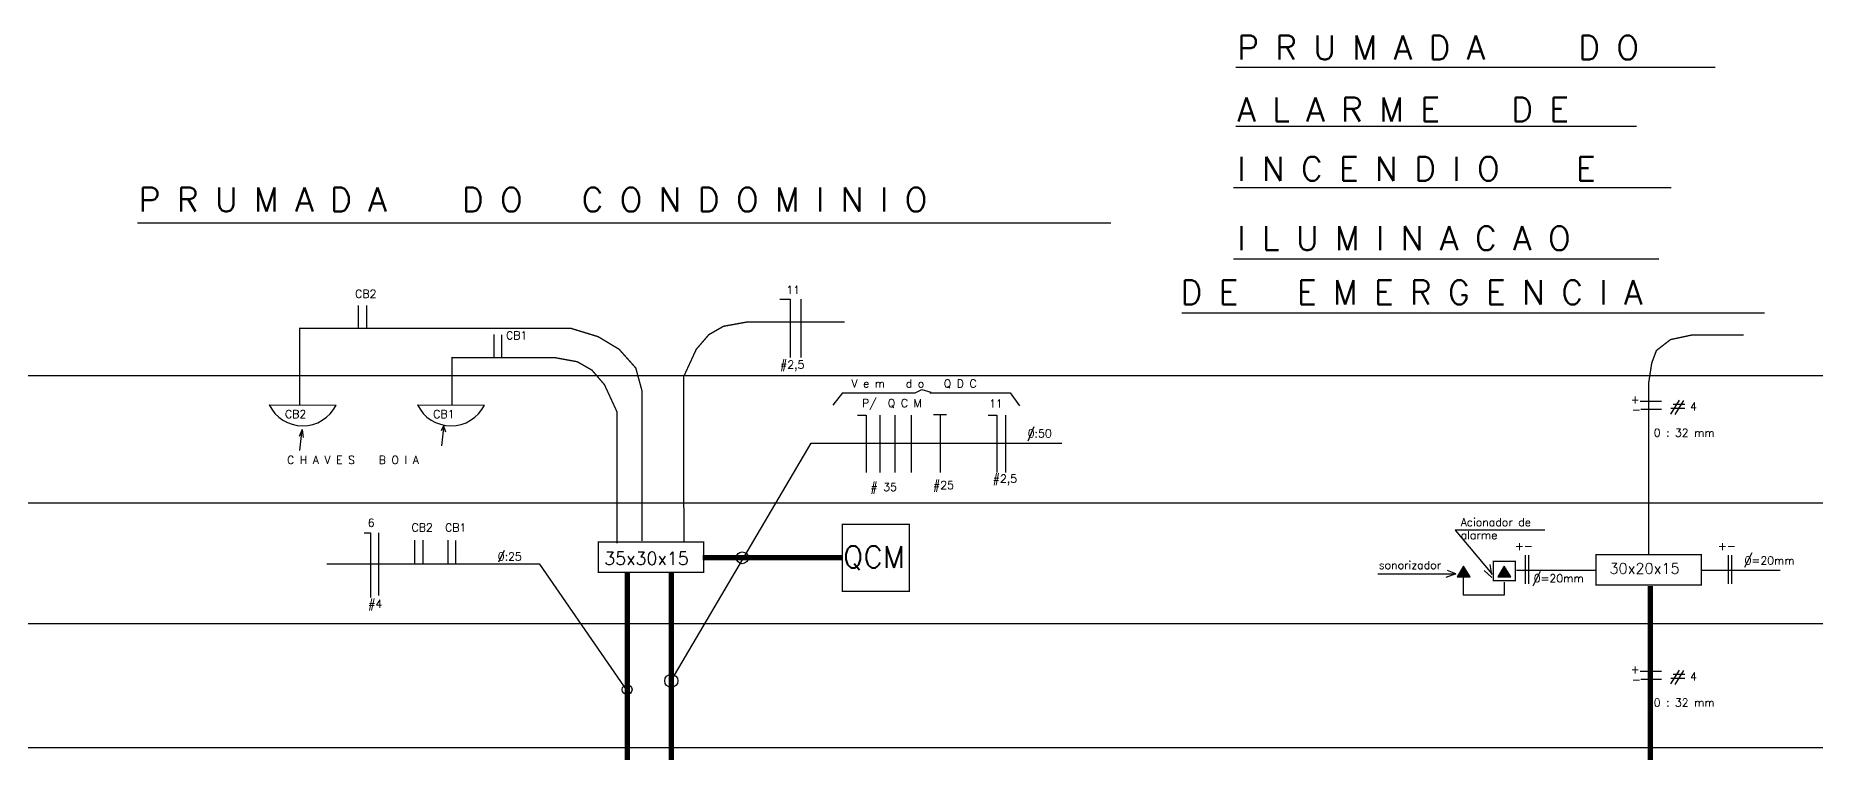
# Model space of a CAD drawing. Extents: x -0.001 to 0.865, y 0 to 0.597.
# Drawn here: x 0.2168 to 0.4837, y 0.4874 to 0.5949 of the extents above; entities that cross this region are included whole.
import ezdxf

# ---------------------------------------------------------------- set-up
doc = ezdxf.new("R2010")
doc.units = 0
doc.header["$LTSCALE"] = 500
doc.header["$MEASUREMENT"] = 0
doc.layers.get('0').update_dxf_attribs({"linetype": 'CONTINUOUS'})
doc.layers.add('DETALHES-DIVERSOS', color=7, linetype='CONTINUOUS')
doc.styles.add('ROMANS', font='ROMANS.SHX', dxfattribs={"height": 30})

# ---------------------------------------------------------------- blocks, each defined once
blk = doc.blocks.new('*X13')
at = {"color": 0}
for p, q in [((7835.819681418471, 1648.742579083215), (7864.20390197533, 1677.126799640074)), ((7836.562015682236, 1652.913214205878), (7862.843756082249, 1679.194954605891)), ((7837.694681418472, 1648.742579083215), (7864.947790465429, 1675.995688130172)), ((7839.248476476988, 1657.474675000631), (7862.09986759215, 1680.326066115793)), ((7841.12298227737, 1648.742579083215), (7866.30793635851, 1673.927533164355)), ((7842.997982277371, 1648.742579083215), (7867.051824848609, 1672.796421654453)), ((7844.160474263677, 1665.814973646219), (7860.739721699068, 1682.39422108161)), ((7846.426283136269, 1648.742579083215), (7868.41197074169, 1670.728266688636)), ((7846.846935058429, 1670.376434440972), (7859.99583320897, 1683.525332591512)), ((7848.30128313627, 1648.742579083215), (7869.155859231789, 1669.597155178734)), ((7851.758932845119, 1678.71673308656), (7858.635687315887, 1685.593487557328)), ((7854.44539363987, 1683.278193881313), (7857.89179882579, 1686.724599067231)), ((7851.729583995168, 1648.742579083215), (7870.516005124871, 1667.529000212917)), ((7853.604583995169, 1648.742579083215), (7871.25989361497, 1666.397888703015)), ((7857.032884854068, 1648.742579083215), (7872.620039508051, 1664.329733737199)), ((7858.907884854068, 1648.742579083215), (7873.36392799815, 1663.198622227296)), ((7862.336185712967, 1648.742579083215), (7874.724073891231, 1661.13046726148)), ((7864.211185712968, 1648.742579083215), (7875.46796238133, 1659.999355751578)), ((7867.639486571866, 1648.742579083215), (7876.828108274412, 1657.931200785761)), ((7869.514486571867, 1648.742579083215), (7877.57199676451, 1656.800089275859)), ((7872.942787430765, 1648.742579083215), (7878.932142657592, 1654.731934310042)), ((7874.817787430766, 1648.742579083215), (7879.67603114769, 1653.60082280014)), ((7878.246088289664, 1648.742579083215), (7881.036177040772, 1651.532667834323)), ((7880.121088289665, 1648.742579083215), (7881.78006553087, 1650.401556324421))]:
    blk.add_line(p, q, dxfattribs=at)

msp = doc.modelspace()

# ---------------------------------------------------------------- linework, layer by layer
at = {"layer": 'DETALHES-DIVERSOS'}
for p, q in [((0.3968246300408396, 0.5901358040947144), (0.4687281186103007, 0.5901358040947144)), ((0.3968246300408396, 0.581296880479627), (0.4569285752161534, 0.581296880479627)), ((0.3964558923996719, 0.5720896629771346), (0.462090871630835, 0.5720896629771346)), ((0.2320710764885803, 0.5668116945835351), (0.3780904718340992, 0.5668116945835351)), ((0.3964558923996719, 0.5614092958615373), (0.4602471910653776, 0.5614092958615373)), ((0.3284303134371953, 0.5553429871055471), (0.3299962551865292, 0.5553429871055471)), ((0.3299962551865292, 0.5553429871055471), (0.3299962551865292, 0.5465843591931048)), ((0.3315621969358631, 0.5553429871055471), (0.3315621969358631, 0.5465843591931048)), ((0.2651663341886206, 0.5544045625414213), (0.2651663341886206, 0.5509636711202432)), ((0.2664190890226337, 0.5544045625414213), (0.2664190890226337, 0.5509636711202432)), ((0.3887124401371409, 0.5533069470529881), (0.4761028332316357, 0.5533069470529881)), ((0.285523555411487, 0.5500252506142829), (0.285523555411487, 0.5465843591931048)), ((0.2866608493340834, 0.549976248362924), (0.2866608493340834, 0.5465353569417459)), ((0.0205587378443397, 0.5438935345380713), (0.6600681268341759, 0.5438935345380713)), ((0.2518393445134848, 0.5395190780420478), (0.2618806909262901, 0.5394592239384224)), ((0.2740756872281906, 0.5395190780420478), (0.2841170336409959, 0.5394592239384224)), ((0.3378259567603834, 0.5413173009722101), (0.3363562455874103, 0.5394299655650912)), ((0.3378259567603834, 0.5413173009722101), (0.3487437947931369, 0.5413173009722101)), ((0.3487437947931369, 0.5413173009722101), (0.3497236022417951, 0.5418066092500311)), ((0.3497236022417951, 0.5418066092500311), (0.3510533429714826, 0.5413872027344979)), ((0.3509133653553818, 0.5413173009722101), (0.3629509884528943, 0.5413173009722101)), ((0.3629509884528943, 0.5413173009722101), (0.3643507144042246, 0.5393600638028033)), ((0.4574603053266628, 0.5400368660079948), (0.4606718103540572, 0.5400368660079948)), ((0.4633301176452846, 0.5402010474068675), (0.462028156032062, 0.5381203475542691)), ((0.4624077577455239, 0.5396033885013054), (0.4641437051369905, 0.5396033885013054)), ((0.4639701133927758, 0.5401235634644621), (0.4626681517795532, 0.5380428636118495)), ((0.3400655125442427, 0.5379620407316423), (0.3413952461011149, 0.5379620407316423)), ((0.3413952461011149, 0.5379620407316423), (0.3413952461011149, 0.5293641807852083)), ((0.3434948314416886, 0.5293641807852083), (0.3434948314416886, 0.5379620407316423)), ((0.3457343872255478, 0.5293641807852083), (0.3457343872255478, 0.5379620407316423)), ((0.3481838986743639, 0.5293641807852083), (0.3481838986743639, 0.5379620407316423)), ((0.3514732543013395, 0.5380319384357648), (0.3534328691986275, 0.5380319384357648)), ((0.3525230397987968, 0.5293641807852083), (0.3525230397987968, 0.5379620407316423)), ((0.359661639998734, 0.5379620407316423), (0.3609913735556063, 0.5379620407316423)), ((0.3609913735556063, 0.5379620407316423), (0.3609913735556063, 0.5293641807852083)), ((0.3623211071124786, 0.5293641807852083), (0.3623211071124786, 0.5379620407316423)), ((0.4575471033380154, 0.5388231260565846), (0.4606718103540572, 0.5388231260565846)), ((0.4620780605031314, 0.5389965185255932), (0.46416119993998, 0.5389965185255932)), ((0.2567596360696598, 0.5358039723086421), (0.2563321965512273, 0.5347513008082103)), ((0.2564102670681621, 0.5326635124907995), (0.2567596360696598, 0.5358039723086421)), ((0.2567596360696598, 0.5358039723086421), (0.2569567530462109, 0.5345953533172434)), ((0.2780356856511048, 0.5364667621134345), (0.277645333066431, 0.5356090336221939)), ((0.2777214552586713, 0.5333613900487961), (0.2780708166196746, 0.5365018498666245)), ((0.2779576151341701, 0.5363108102997387), (0.2782698972018807, 0.5354530818084982)), ((0.3665202849664411, 0.5362145088490706), (0.3656104627394541, 0.5340475663928146)), ((0.3121445364588737, 0.4980990968102503), (0.3331281315123817, 0.5337592221306835)), ((0.3331281315123817, 0.5337592221306835), (0.3707106976322905, 0.5337592221306835)), ((0.0205587378443397, 0.5247853411337218), (0.6600681268341759, 0.5247853411337218)), ((0.3140236579507132, 0.5240621696541155), (0.3140236579507132, 0.5190572399981619)), ((0.4431786725153586, 0.5207144091975948), (0.4297246893184479, 0.5207144091975948)), ((0.4431786725153586, 0.5207144091975948), (0.4297246893184479, 0.5207144091975948)), ((0.4297246893184479, 0.5207144091975948), (0.4352232732599646, 0.5141708501195552)), ((0.4297246893184479, 0.5207144091975948), (0.4352232732599646, 0.5141708501195552)), ((0.2661058949345261, 0.5203084754557636), (0.2670454628532468, 0.5203084754557636)), ((0.2670454628532468, 0.5203084754557636), (0.2670454628532468, 0.5106114229791956)), ((0.2682982176872883, 0.5109242298145205), (0.2682982176872883, 0.5203084754557636)), ((0.2736224167658747, 0.5191891788135621), (0.2736224167658747, 0.515748287392384)), ((0.2748751715999163, 0.5191891788135621), (0.2748751715999163, 0.515748287392384)), ((0.2786334217563819, 0.5191891828717274), (0.2786334217563819, 0.5157482914505493)), ((0.2797707156789784, 0.5191401806203686), (0.2797707156789784, 0.5156992891991905)), ((0.2924136890666205, 0.5156163526351492), (0.2604685161134341, 0.5156163526351492)), ((0.2870890596186939, 0.5176605277118682), (0.2862439792806413, 0.5159121233254496)), ((0.3055675897190611, 0.4965350545173237), (0.2924136890666205, 0.5156163526351492)), ((0.4309627316011415, 0.5152791242471721), (0.4300411836869387, 0.5137143872187266)), ((0.4309627316011415, 0.5152791242471721), (0.4300411836869387, 0.5137143872187266)), ((0.4319917988993609, 0.5137143872187266), (0.4309627316011415, 0.5152791242471721)), ((0.4319917988993609, 0.5137143872187266), (0.4309627316011415, 0.5152791242471721)), ((0.4352232732599646, 0.5140540021935607), (0.4349892881357107, 0.5155730413505637)), ((0.4352232732599646, 0.5140540021935607), (0.4349892881357107, 0.5155730413505637)), ((0.4370462736048069, 0.5152791242471721), (0.4361247256906324, 0.5137143872187266)), ((0.4370462736048069, 0.5152791242471721), (0.4361247256906324, 0.5137143872187266)), ((0.4380753409030547, 0.5137143872187266), (0.4370462736048069, 0.5152791242471721)), ((0.4380753409030547, 0.5137143872187266), (0.4370462736048069, 0.5152791242471721)), ((0.4402074944969172, 0.5169275789164374), (0.4402074944969172, 0.5126524637892942)), ((0.4402074944969172, 0.5169275789164374), (0.4402074944969172, 0.5126524637892942)), ((0.4407153280687055, 0.5169275789164374), (0.4407153280687055, 0.5126524637892942)), ((0.4407153280687055, 0.5169275789164374), (0.4407153280687055, 0.5126524637892942)), ((0.470655903310444, 0.5169275789164374), (0.470655903310444, 0.5126524637892942)), ((0.470655903310444, 0.5169275789164374), (0.470655903310444, 0.5126524637892942)), ((0.4711637368822323, 0.5169275789164374), (0.4711637368822323, 0.5126524637892942)), ((0.4711637368822323, 0.5169275789164374), (0.4711637368822323, 0.5126524637892942)), ((0.4742107335645187, 0.5172898789486879), (0.473122524194622, 0.5151160895013192)), ((0.4742107335645187, 0.5172898789486879), (0.473122524194622, 0.5151160895013192)), ((0.4181425633732658, 0.5141708501195552), (0.429841681880589, 0.5141708501195552)), ((0.4181425633732658, 0.5141708501195552), (0.429841681880589, 0.5141708501195552)), ((0.429841681880589, 0.5141708501195552), (0.4283207928183117, 0.5135866051165578)), ((0.429841681880589, 0.5141708501195552), (0.4283207928183117, 0.5135866051165578)), ((0.429841681880589, 0.5141708501195552), (0.4285547779425656, 0.514638247196558)), ((0.429841681880589, 0.5141708501195552), (0.4285547779425656, 0.514638247196558)), ((0.4300411836869387, 0.5137143872187266), (0.4319917988993609, 0.5137143872187266)), ((0.4300411836869387, 0.5137143872187266), (0.4319917988993609, 0.5137143872187266)), ((0.4308946006943586, 0.5137034530425524), (0.4308946006943586, 0.5110159211930494)), ((0.4308946006943586, 0.5137034530425524), (0.4308946006943586, 0.5110159211930494)), ((0.4352232732599646, 0.5135866051165578), (0.4340533618840823, 0.514638247196558)), ((0.4352232732599646, 0.5135866051165578), (0.4340533618840823, 0.514638247196558)), ((0.4361247256906324, 0.5137143872187266), (0.4380753409030547, 0.5137143872187266)), ((0.4361247256906324, 0.5137143872187266), (0.4380753409030547, 0.5137143872187266)), ((0.4370951305116932, 0.5110159211930494), (0.4370951305116932, 0.5128855095010607)), ((0.4370951305116932, 0.5110159211930494), (0.4370951305116932, 0.5128855095010607)), ((0.4424616930145646, 0.5145018144685167), (0.4413734836446963, 0.5123280250211479)), ((0.4424616930145646, 0.5145018144685167), (0.4413734836446963, 0.5123280250211479)), ((0.4308946006943586, 0.5110159211930494), (0.4370951305116932, 0.5110159211930494)), ((0.4308946006943586, 0.5110159211930494), (0.4370951305116932, 0.5110159211930494)), ((0.0205587378443397, 0.5067277506625913), (0.6600681268341759, 0.5067277506625913)), ((0.4574603053266628, 0.4995588826345312), (0.4606718103540572, 0.4995588826345312)), ((0.4633301176452846, 0.4997230640334038), (0.462028156032062, 0.4976423641808054)), ((0.4639701133927758, 0.4996455800909985), (0.4626681517795532, 0.4975648802383859)), ((0.4575471033380154, 0.4983451426831209), (0.4606718103540572, 0.4983451426831209)), ((0.4620780605031314, 0.4985185351521295), (0.46416119993998, 0.4985185351521295)), ((0.4624077577455239, 0.4991254051278418), (0.4641437051369905, 0.4991254051278418)), ((0.0205587378443397, 0.4881057767030939), (0.6600681268341759, 0.4881057767030939))]:
    msp.add_line(p, q, dxfattribs=at)
at = {"layer": 'DETALHES-DIVERSOS', "flags": 128}
for points, const_width in [([(0.3077599052990081, 0.5415794254790001), (0.3068203373802874, 0.5450203169001782), (0.304314834885048, 0.5478355905925412), (0.3011829585591954, 0.5497124397207926), (0.2971115143146221, 0.5509636711202432), (0.2946060046465391, 0.5509636711202432), (0.2563970718688608, 0.5509636711202432), (0.2563970718688608, 0.5393897695154237)], 0.0002), ([(0.3381391436756758, 0.551902095684369), (0.3234193012738729, 0.551902095684369), (0.3199742308599127, 0.5512764779555681), (0.3177819152799657, 0.5500252465561175), (0.3159027866153394, 0.54783558653439), (0.3140236579507132, 0.5437690814425622), (0.3140236579507132, 0.5240621696541155)], 0.0002), ([(0.4587303382316463, 0.5170067622072878), (0.4587303382316463, 0.5387551735321381), (0.4587303382316463, 0.5427306890230028), (0.4591986161639454, 0.5457707875785616), (0.459901029242161, 0.5476416214491451), (0.4620082684767794, 0.5492785989245306), (0.465286198721941, 0.5499801594646101), (0.4730127502227219, 0.5499801594646101)], 0.0002), ([(0.2792597955869667, 0.5393897695154237), (0.2792597955869667, 0.5465843591931048), (0.2946060046465391, 0.5465843591931048), (0.2980510750605276, 0.5459587414643039), (0.3002433906404747, 0.5447075100648533), (0.3021225193051009, 0.5425178500431258), (0.3040016479697272, 0.538451344951298), (0.3040016479697272, 0.518744433162837)], 0.0002), ([(0.3077599052990081, 0.5190572399981619), (0.3077599052990081, 0.5415794254790001)], 0.0002), ([(0.3168423545340602, 0.5165547771992749), (0.3378259567603834, 0.5165547771992749)], 0.0008), ([(0.3055675897190611, 0.5143651171775474), (0.3055675897190611, 0.4780793741283134)], 0.0008), ([(0.3121445364588737, 0.5143651171775474), (0.3121445364588737, 0.4780793741283134)], 0.0008), ([(0.438889739813078, 0.5146557042670281), (0.4508442874908383, 0.5146557042670281)], 0.0002), ([(0.438889739813078, 0.5146557042670281), (0.4508442874908383, 0.5146557042670281)], 0.0002), ([(0.4589644733775629, 0.4793562845962498), (0.4589644733775629, 0.5123296818535863)], 0.0008), ([(0.4665303651232193, 0.5146557042670281), (0.478484912801008, 0.5146557042670281)], 0.0002), ([(0.4665303651232193, 0.5146557042670281), (0.478484912801008, 0.5146557042670281)], 0.0002)]:
    msp.add_lwpolyline(points, dxfattribs=dict(at, const_width=const_width))
at = {"layer": 'DETALHES-DIVERSOS', "const_width": 0.0002, "flags": 128}
for points in [[(0.3378259567603834, 0.5215597068552142), (0.3378259567603834, 0.5115498475433213), (0.3478479739141562, 0.5115498475433213), (0.3478479739141562, 0.5215597068552142)], [(0.3012158656754025, 0.5189458883241684), (0.3012158656754025, 0.5143955650869714), (0.3170094769372156, 0.5143955650869714), (0.3170094769372156, 0.5189458883241684)], [(0.4387330073876115, 0.513119208039555), (0.4387330073876115, 0.5160404384275665), (0.4354572536357466, 0.5160404384275665), (0.4354572536357466, 0.513119208039555)], [(0.4387330073876115, 0.513119208039555), (0.4387330073876115, 0.5160404384275665), (0.4354572536357466, 0.5160404384275665), (0.4354572536357466, 0.513119208039555)], [(0.4508427679835734, 0.5170285091535192), (0.4508427679835734, 0.5124781859163363), (0.4666363792454149, 0.5124781859163363), (0.4666363792454149, 0.5170285091535192)], [(0.4508427679835734, 0.5170285091535192), (0.4508427679835734, 0.5124781859163363), (0.4666363792454149, 0.5124781859163363), (0.4666363792454149, 0.5170285091535192)]]:
    msp.add_lwpolyline(points, close=True, dxfattribs=at)
at = {"layer": 'DETALHES-DIVERSOS'}
for centre, radius in [((0.3227929274432881, 0.5165547771992749), 0.0008852969581137739), ((0.3055260375627711, 0.4967967448012587), 0.0007338838553043676), ((0.3121445364588737, 0.4980990968102503), 0.0009893061742803485)]:
    msp.add_circle(centre, radius, dxfattribs=at)
for centre in [(0.2568745480803898, 0.5419268181573074), (0.2791108907950957, 0.5419268181573074)]:
    msp.add_arc(centre, 0.005581262171118, 205.5562540641353, 333.7607007010528, dxfattribs=at)

# ---------------------------------------------------------------- block references
at = {"layer": 'DETALHES-DIVERSOS', "xscale": 4e-05, "yscale": 4e-05, "zscale": 4e-05}
for p in [(0.1166769544598196, 0.4477646840554002), (0.1166769544598196, 0.4477646840554002), (0.122760496463485, 0.4477646840554002), (0.122760496463485, 0.4477646840554002)]:
    msp.add_blockref('*X13', p, dxfattribs=at)

# ---------------------------------------------------------------- texts
at = {"layer": 'DETALHES-DIVERSOS', "style": 'ROMANS'}
for s, height, p in [('P R U M A D A    D O', 0.0036, (0.3970411540402097, 0.5912681827629598)), ('A L A R M E   D E', 0.0036, (0.3970411540402097, 0.5819955821491192)), ('I N C E N D I O   E', 0.0036, (0.3970411540402097, 0.5731056485629153)), ('P R U M A D A   D O   C O N D O M I N I O', 0.0036, (0.2322875852069615, 0.5684686820637808)), ('I L U M I N A C A O   ', 0.0036, (0.3970411540402097, 0.5626850382206499)), ('D E   E M E R G E N C I A', 0.0036, (0.3885364416529455, 0.5545673205060524)), ('CB2', 0.0012, (0.2647304920216982, 0.555543687340986)), ('11', 0.0012, (0.3293899509111213, 0.5561203068765934)), ('CB1', 0.0012, (0.2873613040675593, 0.5493162336914708)), ('#2,5', 0.0012, (0.328466242101257, 0.5449339471349077)), ('V e m   d o   Q D C', 0.0012, (0.3391556903172273, 0.542086216299154)), ('P/  Q C M', 0.0012, (0.340765371933486, 0.5391503625741194)), ('11', 0.0012, (0.3598016104420196, 0.5390804608118316)), ('+', 0.0012, (0.4560545258130446, 0.5397057293804295)), ('4', 0.0012, (0.4649562786232195, 0.5386403196734761)), ('CB2', 0.0012, (0.2542047562889138, 0.5375129203871722)), ('CB1', 0.0012, (0.2764411061764349, 0.5375129203871722)), ('-', 0.0012, (0.4562096729263487, 0.5381947839497201)), ('0:50', 0.0012, (0.3656104627394541, 0.5346067764329092)), ('0 : 32 mm', 0.0012, (0.4594881650802733, 0.5347222013554074)), ('C H A V E S   B O I A', 0.0012, (0.2545179432042062, 0.5306311416029814)), ('#2,5', 0.0012, (0.3603614993879773, 0.5278263541894859)), ('# 35', 0.0012, (0.3420251274415307, 0.5265681305847352)), ('#25', 0.0012, (0.3514032690796967, 0.5268477376338581)), ('6', 0.0012, (0.2666259818927017, 0.521217628530124)), ('CB2', 0.0012, (0.2731865745989523, 0.5205091756912026)), ('CB1', 0.0012, (0.2782156909643163, 0.5204941523922741)), ('Acionador de ', 0.0012, (0.4305436277564354, 0.521298654200578)), ('Acionador de ', 0.0012, (0.4305436277564354, 0.521298654200578)), ('alarme', 0.0012, (0.4305436277564354, 0.5193557970577274)), ('alarme', 0.0012, (0.4305436277564354, 0.5193557970577274)), ('QCM', 0.00324, (0.3378983200175298, 0.5150772331869717)), ('+-', 0.0012, (0.4386839985300242, 0.5177246346889319)), ('+-', 0.0012, (0.4386839985300242, 0.5177246346889319)), ('+-', 0.0012, (0.4691324073435226, 0.5177246346889319)), ('+-', 0.0012, (0.4691324073435226, 0.5177246346889319)), ('0:25', 0.0012, (0.2861232463452552, 0.5161532833907785)), ('35x30x15', 0.00192, (0.3020886972371386, 0.5155079641124161)), ('sonorizador', 0.0012, (0.418259555935407, 0.5148719457350523)), ('sonorizador', 0.0012, (0.418259555935407, 0.5148719457350523)), ('30x20x15', 0.0015972, (0.4528506360452695, 0.5141713057335124)), ('30x20x15', 0.0015972, (0.4528506360452695, 0.5141713057335124)), ('0=20mm', 0.0012, (0.473122524194622, 0.5155508479280968)), ('0=20mm', 0.0012, (0.473122524194622, 0.5155508479280968)), ('0=20mm', 0.0012, (0.441490476206809, 0.5128796340604396)), ('0=20mm', 0.0012, (0.441490476206809, 0.5128796340604396)), ('#4', 0.0012, (0.2666863411875795, 0.5090390817542669)), ('+', 0.0012, (0.4560545258130446, 0.4992277460069658)), ('4', 0.0012, (0.4649562786232195, 0.4981623363000125)), ('-', 0.0012, (0.4562096729263487, 0.4977168005762564)), ('0 : 32 mm', 0.0012, (0.4594881650802733, 0.4942442179819437))]:
    msp.add_text(s, height=height, dxfattribs=at).set_placement(p)

doc.saveas('drawing.dxf')
